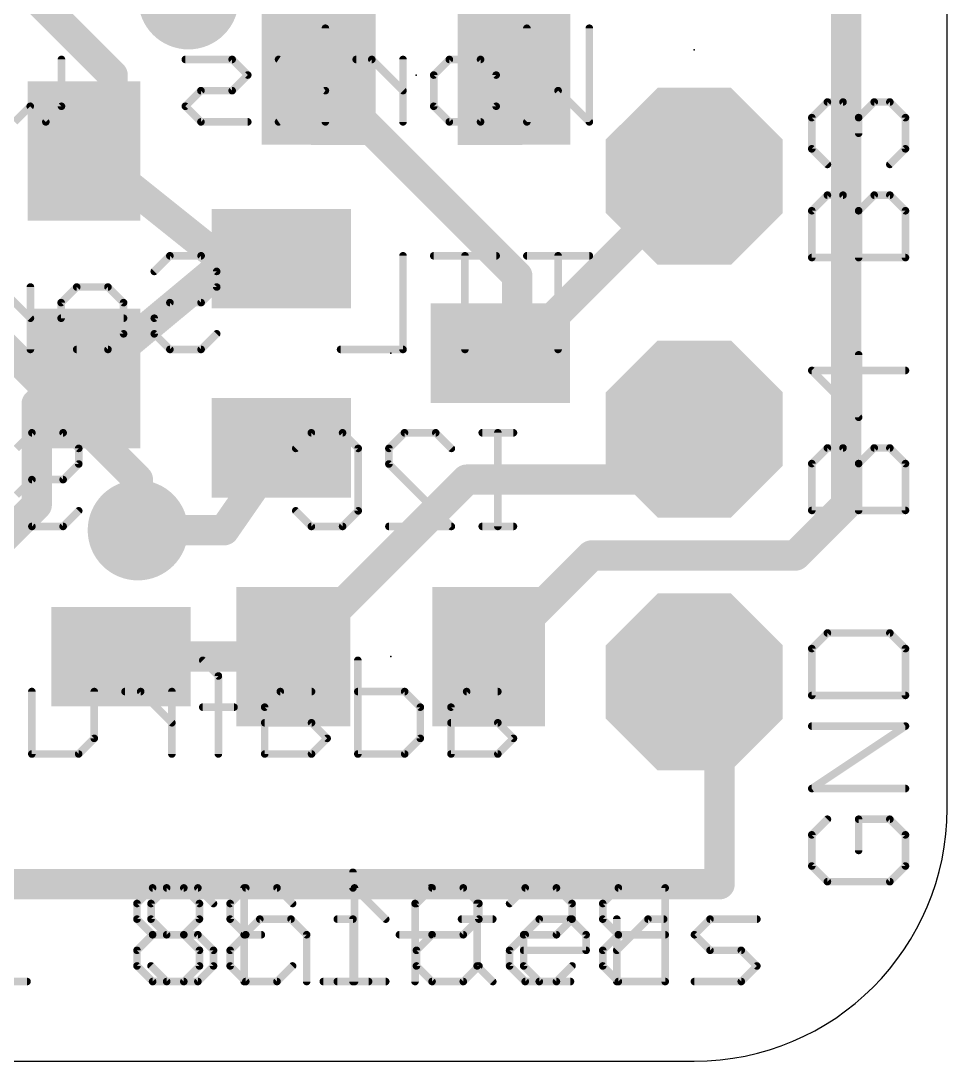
# Model space of a CAD drawing. Extents: x 0 to 15.2, y 0 to 20.4.
# Drawn here: x 5.94 to 15.24, y 0 to 10.45 of the extents above; entities that cross this region are included whole.
import ezdxf

# ---------------------------------------------------------------- set-up
doc = ezdxf.new("R2010")
doc.units = 0
for name, color, linetype in [('1', 12, 'CONTINUOUS'), ('16', 132, 'CONTINUOUS'), ('17', 110, 'CONTINUOUS'), ('18', 110, 'CONTINUOUS'), ('20', 53, 'CONTINUOUS'), ('21', 53, 'CONTINUOUS'), ('22', 253, 'CONTINUOUS'), ('23', 53, 'CONTINUOUS')]:
    doc.layers.add(name, color=color, linetype=linetype)

# ---------------------------------------------------------------- blocks, each defined once
blk = doc.blocks.new('OCTAGONP')
at = {"const_width": 0.5}
blk.add_lwpolyline([(-0.25, -0.1036), (-0.25, 0.1036), (-0.1036, 0.25), (0.1036, 0.25), (0.25, 0.1036), (0.25, -0.1036), (0.1036, -0.25), (-0.1036, -0.25), (-0.25, -0.1036), (-0.25, 0.1036)], dxfattribs=at)
blk = doc.blocks.new('RECT')
blk.add_solid([(-0.5, -0.5), (0.5, -0.5), (-0.5, 0.5), (0.5, 0.5)])
blk = doc.blocks.new('ROUNDV')
at = {"const_width": 0.5}
blk.add_lwpolyline([(0, -0.25, 1), (0, 0.25, 1), (0, -0.25)], format="xyb", dxfattribs=at)

msp = doc.modelspace()

# ---------------------------------------------------------------- linework, layer by layer
at = {"layer": '1', "const_width": 0.3048}
for points in [[(14.224, 5.588), (14.224, 13.462)], [(10.922, 11.938), (10.922, 9.922)], [(6.858, 9.906), (6.096, 10.668)], [(6.858, 9.16), (6.858, 9.906)], [(8.906, 9.906), (10.922, 7.89)], [(10.922, 9.922), (10.906, 9.906)], [(6.588, 9.144), (6.858, 9.16)], [(6.588, 9.144), (7.858, 8.128)], [(10.922, 7.112), (12.7, 8.89)], [(8.112, 8.128), (6.588, 6.858)], [(7.858, 8.128), (8.112, 8.128)], [(8.382, 8.128), (8.112, 8.128)], [(8.382, 8.128), (8.74, 8.128)], [(8.872, 8.128), (8.552, 8.062)], [(8.74, 8.128), (8.552, 8.062)], [(8.74, 8.128), (8.872, 8.128)], [(8.872, 8.128), (8.89, 8.128)], [(10.922, 7.89), (10.922, 7.112)], [(10.922, 7.112), (10.752, 7.112)], [(6.35, 6.858), (6.096, 6.604)], [(6.858, 6.35), (6.35, 6.858)], [(6.588, 6.858), (6.858, 6.858)], [(6.858, 6.858), (6.858, 6.35)], [(6.096, 6.604), (6.096, 5.588)], [(12.192, 5.842), (12.7, 6.35)], [(7.978, 5.334), (8.552, 6.162)], [(10.414, 5.842), (8.636, 4.064)], [(10.414, 5.842), (12.192, 5.842)], [(6.096, 5.588), (5.588, 5.08)], [(13.716, 5.08), (14.224, 5.588)], [(7.112, 5.334), (7.978, 5.334)], [(11.668, 5.08), (10.652, 4.064)], [(13.716, 5.08), (11.668, 5.08)], [(6.942, 4.064), (6.858, 4.064)], [(8.652, 4.064), (6.942, 4.064)], [(8.636, 4.064), (8.652, 4.064)]]:
    msp.add_lwpolyline(points, dxfattribs=at)
at = {"layer": '1', "const_width": 0.1524}
for points in [[(6.9342, 9.906, 1), (6.7818, 9.906)], [(6.8041, 9.8521, 1), (6.9119, 9.9599)], [(8.9599, 9.9599, 1), (8.8521, 9.8521)], [(10.8521, 9.9599, 1), (10.9599, 9.8521)], [(10.9759, 9.8681, 1), (10.8681, 9.9759)], [(10.8458, 9.922, 1), (10.9982, 9.922)], [(6.8625, 9.0839, 1), (6.8535, 9.2361)], [(6.6356, 9.2035, 1), (6.5404, 9.0845)], [(6.5835, 9.2201, 1), (6.5925, 9.0679)], [(6.7818, 9.16, 1), (6.9342, 9.16)], [(12.7539, 8.8361, 1), (12.6461, 8.9439)], [(7.858, 8.2042, 1), (7.858, 8.0518)], [(7.8104, 8.0685, 1), (7.9056, 8.1875)], [(8.112, 8.2042, 1), (8.112, 8.0518)], [(8.1608, 8.0695, 1), (8.0632, 8.1865)], [(8.112, 8.0518, 1), (8.112, 8.2042)], [(8.382, 8.2042, 1), (8.382, 8.0518)], [(8.382, 8.0518, 1), (8.382, 8.2042)], [(8.74, 8.2042, 1), (8.74, 8.0518)], [(8.7652, 8.0561, 1), (8.7148, 8.1999)], [(8.74, 8.0518, 1), (8.74, 8.2042)], [(8.872, 8.2042, 1), (8.872, 8.0518)], [(8.8874, 8.0534, 1), (8.8566, 8.2026)], [(8.872, 8.0518, 1), (8.872, 8.2042)], [(8.89, 8.0518, 1), (8.89, 8.2042)], [(8.5366, 8.1366, 1), (8.5674, 7.9874)], [(8.5268, 8.1339, 1), (8.5772, 7.9901)], [(10.9982, 7.89, 1), (10.8458, 7.89)], [(10.8681, 7.8361, 1), (10.9759, 7.9439)], [(10.752, 7.1882, 1), (10.752, 7.0358)], [(10.8681, 7.1659, 1), (10.9759, 7.0581)], [(10.922, 7.0358, 1), (10.922, 7.1882)], [(10.8458, 7.112, 1), (10.9982, 7.112)], [(6.4039, 6.9119, 1), (6.2961, 6.8041)], [(6.4039, 6.8041, 1), (6.2961, 6.9119)], [(6.588, 6.9342, 1), (6.588, 6.7818)], [(6.9342, 6.858, 1), (6.7818, 6.858)], [(6.858, 6.7818, 1), (6.858, 6.9342)], [(6.5392, 6.9165, 1), (6.6368, 6.7995)], [(6.1722, 6.604, 1), (6.0198, 6.604)], [(6.0421, 6.6579, 1), (6.1499, 6.5501)], [(6.8041, 6.2961, 1), (6.9119, 6.4039)], [(12.7539, 6.2961, 1), (12.6461, 6.4039)], [(6.7818, 6.35, 1), (6.9342, 6.35)], [(8.6146, 6.1186, 1), (8.4894, 6.2054)], [(10.414, 5.9182, 1), (10.414, 5.7658)], [(10.4679, 5.7881, 1), (10.3601, 5.8959)], [(12.1381, 5.8959, 1), (12.2459, 5.7881)], [(12.192, 5.7658, 1), (12.192, 5.9182)], [(6.0198, 5.588, 1), (6.1722, 5.588)], [(6.1499, 5.5341, 1), (6.0421, 5.6419)], [(14.1478, 5.588, 1), (14.3002, 5.588)], [(14.2779, 5.5341, 1), (14.1701, 5.6419)], [(7.112, 5.4102, 1), (7.112, 5.2578)], [(7.9154, 5.3774, 1), (8.0406, 5.2906)], [(7.978, 5.2578, 1), (7.978, 5.4102)], [(11.668, 5.1562, 1), (11.668, 5.0038)], [(11.7219, 5.0261, 1), (11.6141, 5.1339)], [(13.716, 5.0038, 1), (13.716, 5.1562)], [(13.6621, 5.1339, 1), (13.7699, 5.0261)], [(6.858, 4.1402, 1), (6.858, 3.9878)], [(6.942, 4.1402, 1), (6.942, 3.9878)], [(6.942, 3.9878, 1), (6.942, 4.1402)], [(8.636, 4.1402, 1), (8.636, 3.9878)], [(8.5821, 4.1179, 1), (8.6899, 4.0101)], [(8.652, 3.9878, 1), (8.652, 4.1402)], [(8.652, 3.9878, 1), (8.652, 4.1402)], [(10.5981, 4.1179, 1), (10.7059, 4.0101)]]:
    msp.add_lwpolyline(points, format="xyb", dxfattribs=at)
at = {"layer": '16', "const_width": 0.3048}
for points in [[(4.064, 8.89), (7.112, 5.842)], [(7.112, 5.842), (7.112, 5.334)], [(12.7, 3.81), (12.954, 3.81)], [(12.954, 3.81), (12.954, 1.778)], [(12.954, 1.778), (2.54, 1.778)]]:
    msp.add_lwpolyline(points, dxfattribs=at)
at = {"layer": '16', "const_width": 0.1524}
for points in [[(7.1882, 5.842, 1), (7.0358, 5.842)], [(7.0581, 5.7881, 1), (7.1659, 5.8959)], [(7.0358, 5.334, 1), (7.1882, 5.334)], [(12.7, 3.8862, 1), (12.7, 3.7338)], [(13.0302, 3.81, 1), (12.8778, 3.81)], [(12.954, 3.7338, 1), (12.954, 3.8862)], [(12.954, 1.7018, 1), (12.954, 1.8542)], [(12.8778, 1.778, 1), (13.0302, 1.778)]]:
    msp.add_lwpolyline(points, format="xyb", dxfattribs=at)
at = {"layer": '20'}
for p, q in [((15.24, 2.54), (15.24, 17.907)), ((2.54, 0), (12.7, 0))]:
    msp.add_line(p, q, dxfattribs=at)
msp.add_arc((12.7, 2.54), 2.54, 270, 0, dxfattribs=at)
at = {"layer": '21', "const_width": 0.0762}
for points in [[(13.8803, 9.4789), (14.0371, 9.6357)], [(14.0371, 9.6357), (14.1938, 9.6357)], [(14.1938, 9.6357), (14.3506, 9.4789)], [(14.3506, 9.4789), (14.5074, 9.6357)], [(14.5074, 9.6357), (14.6641, 9.6357)], [(14.6641, 9.6357), (14.8209, 9.4789)], [(13.8803, 9.1653), (13.8803, 9.4789)], [(14.3506, 9.4789), (14.3506, 9.3221)], [(14.8209, 9.4789), (14.8209, 9.1653)], [(14.0371, 9.0086), (13.8803, 9.1653)], [(14.8209, 9.1653), (14.6641, 9.0086)], [(13.8803, 8.5434), (14.0371, 8.7001)], [(14.0371, 8.7001), (14.1938, 8.7001)], [(14.1938, 8.7001), (14.3506, 8.5434)], [(14.3506, 8.5434), (14.5074, 8.7001)], [(14.5074, 8.7001), (14.6641, 8.7001)], [(14.6641, 8.7001), (14.8209, 8.5434)], [(13.8803, 8.0731), (13.8803, 8.5434)], [(14.3506, 8.0731), (14.3506, 8.5434)], [(14.8209, 8.5434), (14.8209, 8.0731)], [(14.8209, 8.0731), (13.8803, 8.0731)], [(14.3506, 6.4686), (14.3506, 7.0957)], [(14.8209, 6.9389), (13.8803, 6.9389)], [(13.8803, 6.9389), (14.3506, 6.4686)], [(13.8803, 6.0034), (14.0371, 6.1601)], [(14.0371, 6.1601), (14.1938, 6.1601)], [(14.1938, 6.1601), (14.3506, 6.0034)], [(14.3506, 6.0034), (14.5074, 6.1601)], [(14.5074, 6.1601), (14.6641, 6.1601)], [(14.6641, 6.1601), (14.8209, 6.0034)], [(13.8803, 5.5331), (13.8803, 6.0034)], [(14.3506, 5.5331), (14.3506, 6.0034)], [(14.8209, 6.0034), (14.8209, 5.5331)], [(14.8209, 5.5331), (13.8803, 5.5331)], [(14.0371, 4.3017), (13.8803, 4.1449)], [(14.6641, 4.3017), (14.0371, 4.3017)], [(14.8209, 4.1449), (14.6641, 4.3017)], [(13.8803, 4.1449), (13.8803, 3.6746)], [(14.8209, 3.6746), (14.8209, 4.1449)], [(13.8803, 3.6746), (14.8209, 3.6746)], [(13.8803, 2.7391), (14.8209, 3.3661)], [(14.8209, 3.3661), (13.8803, 3.3661)], [(14.8209, 2.7391), (13.8803, 2.7391)], [(14.0371, 2.4306), (13.8803, 2.2738)], [(14.6641, 2.4306), (14.3506, 2.4306)], [(14.3506, 2.4306), (14.3506, 2.1171)], [(14.8209, 2.2738), (14.6641, 2.4306)], [(13.8803, 2.2738), (13.8803, 1.9603)], [(14.8209, 1.9603), (14.8209, 2.2738)], [(13.8803, 1.9603), (14.0371, 1.8035)], [(14.6641, 1.8035), (14.8209, 1.9603)], [(9.2722, 1.8975), (9.2722, 1.7407)], [(7.4011, 1.7407), (7.2444, 1.5839)], [(7.7147, 1.7407), (7.4011, 1.7407)], [(7.8714, 1.5839), (7.7147, 1.7407)], [(8.1799, 1.7407), (8.1799, 0.8001)], [(9.8959, 1.5839), (10.0526, 1.7407)], [(14.0371, 1.8035), (14.6641, 1.8035)], [(7.2444, 1.5839), (7.2444, 1.4272)], [(9.8959, 0.8001), (9.8959, 1.5839)], [(10.5195, 1.5839), (10.5195, 0.9569)], [(7.2444, 1.4272), (7.4011, 1.2704)], [(8.1799, 1.2704), (8.3367, 1.4272)], [(8.3367, 1.4272), (8.6502, 1.4272)], [(8.6502, 1.4272), (8.807, 1.2704)], [(9.1154, 1.4272), (9.2722, 1.4272)], [(9.2722, 1.4272), (9.2722, 0.8001)], [(10.3628, 1.4272), (10.6763, 1.4272)], [(10.9864, 1.2704), (11.1432, 1.4272)], [(11.1432, 1.4272), (11.4567, 1.4272)], [(11.4567, 1.4272), (11.6135, 1.2704)], [(11.922, 0.8001), (11.922, 1.4272)], [(11.922, 1.1136), (12.2355, 1.4272)], [(12.2355, 1.4272), (12.3923, 1.4272)], [(12.7016, 1.2704), (12.8583, 1.4272)], [(12.8583, 1.4272), (13.3286, 1.4272)], [(7.4011, 1.2704), (7.7147, 1.2704)], [(7.7147, 1.2704), (7.8714, 1.1136)], [(8.807, 1.2704), (8.807, 0.8001)], [(9.7391, 1.2704), (10.0526, 1.2704)], [(10.9864, 0.9569), (10.9864, 1.2704)], [(11.6135, 1.2704), (11.6135, 1.1136)], [(12.8583, 1.1136), (12.7016, 1.2704)], [(7.8714, 1.1136), (7.8714, 0.9569)], [(11.6135, 1.1136), (10.9864, 1.1136)], [(13.1719, 1.1136), (12.8583, 1.1136)], [(13.3286, 0.9569), (13.1719, 1.1136)], [(7.4011, 0.8001), (7.2444, 0.9569)], [(7.8714, 0.9569), (7.7147, 0.8001)], [(10.5195, 0.9569), (10.6763, 0.8001)], [(11.1432, 0.8001), (10.9864, 0.9569)], [(13.1719, 0.8001), (13.3286, 0.9569)], [(5.6852, 0.8001), (5.9987, 0.8001)], [(7.7147, 0.8001), (7.4011, 0.8001)], [(9.1154, 0.8001), (9.4289, 0.8001)], [(11.4567, 0.8001), (11.1432, 0.8001)], [(12.7016, 0.8001), (13.1719, 0.8001)]]:
    msp.add_lwpolyline(points, dxfattribs=at)
at = {"layer": '21', "const_width": 0.0381}
for points in [[(14.0371, 9.6547, 1), (14.0371, 9.6166)], [(14.0505, 9.6222, 1), (14.0236, 9.6491)], [(14.2073, 9.6491, 1), (14.1804, 9.6222)], [(14.1938, 9.6166, 1), (14.1938, 9.6547)], [(14.5074, 9.6547, 1), (14.5074, 9.6166)], [(14.5208, 9.6222, 1), (14.4939, 9.6491)], [(14.6776, 9.6491, 1), (14.6507, 9.6222)], [(14.6641, 9.6166, 1), (14.6641, 9.6547)], [(13.8993, 9.4789, 1), (13.8612, 9.4789)], [(13.8668, 9.4924, 1), (13.8938, 9.4654)], [(14.3697, 9.4789, 1), (14.3316, 9.4789)], [(14.3371, 9.4924, 1), (14.3641, 9.4654)], [(14.3371, 9.4654, 1), (14.3641, 9.4924)], [(14.8399, 9.4789, 1), (14.8018, 9.4789)], [(14.8074, 9.4654, 1), (14.8344, 9.4924)], [(14.3316, 9.3221, 1), (14.3697, 9.3221)], [(13.8938, 9.1788, 1), (13.8668, 9.1519)], [(14.8344, 9.1519, 1), (14.8074, 9.1788)], [(13.8612, 9.1653, 1), (13.8993, 9.1653)], [(14.8018, 9.1653, 1), (14.8399, 9.1653)], [(14.0236, 8.9951, 1), (14.0505, 9.0221)], [(14.6507, 9.0221, 1), (14.6776, 8.9951)], [(14.0371, 8.7192, 1), (14.0371, 8.6811)], [(14.0505, 8.6867, 1), (14.0236, 8.7136)], [(14.2073, 8.7136, 1), (14.1804, 8.6867)], [(14.1938, 8.6811, 1), (14.1938, 8.7192)], [(14.5074, 8.7192, 1), (14.5074, 8.6811)], [(14.5208, 8.6867, 1), (14.4939, 8.7136)], [(14.6776, 8.7136, 1), (14.6507, 8.6867)], [(14.6641, 8.6811, 1), (14.6641, 8.7192)], [(13.8993, 8.5434, 1), (13.8612, 8.5434)], [(13.8668, 8.5568, 1), (13.8938, 8.5299)], [(14.3697, 8.5434, 1), (14.3316, 8.5434)], [(14.3371, 8.5568, 1), (14.3641, 8.5299)], [(14.3371, 8.5299, 1), (14.3641, 8.5568)], [(14.8399, 8.5434, 1), (14.8018, 8.5434)], [(14.8074, 8.5299, 1), (14.8344, 8.5568)], [(13.8803, 8.0921, 1), (13.8803, 8.054)], [(13.8612, 8.0731, 1), (13.8993, 8.0731)], [(14.3316, 8.0731, 1), (14.3697, 8.0731)], [(14.8018, 8.0731, 1), (14.8399, 8.0731)], [(14.8209, 8.054, 1), (14.8209, 8.0921)], [(14.3697, 7.0957, 1), (14.3316, 7.0957)], [(13.8803, 6.9579, 1), (13.8803, 6.9198)], [(13.8938, 6.9524, 1), (13.8668, 6.9254)], [(14.8209, 6.9198, 1), (14.8209, 6.9579)], [(14.3316, 6.4686, 1), (14.3697, 6.4686)], [(14.3371, 6.4551, 1), (14.3641, 6.4821)], [(14.0371, 6.1792, 1), (14.0371, 6.1411)], [(14.0505, 6.1467, 1), (14.0236, 6.1736)], [(14.2073, 6.1736, 1), (14.1804, 6.1467)], [(14.1938, 6.1411, 1), (14.1938, 6.1792)], [(14.5074, 6.1792, 1), (14.5074, 6.1411)], [(14.5208, 6.1467, 1), (14.4939, 6.1736)], [(14.6776, 6.1736, 1), (14.6507, 6.1467)], [(14.6641, 6.1411, 1), (14.6641, 6.1792)], [(13.8993, 6.0034, 1), (13.8612, 6.0034)], [(13.8668, 6.0168, 1), (13.8938, 5.9899)], [(14.3697, 6.0034, 1), (14.3316, 6.0034)], [(14.3371, 6.0168, 1), (14.3641, 5.9899)], [(14.3371, 5.9899, 1), (14.3641, 6.0168)], [(14.8399, 6.0034, 1), (14.8018, 6.0034)], [(14.8074, 5.9899, 1), (14.8344, 6.0168)], [(13.8803, 5.5521, 1), (13.8803, 5.514)], [(13.8612, 5.5331, 1), (13.8993, 5.5331)], [(14.3316, 5.5331, 1), (14.3697, 5.5331)], [(14.8018, 5.5331, 1), (14.8399, 5.5331)], [(14.8209, 5.514, 1), (14.8209, 5.5521)], [(14.0371, 4.3207, 1), (14.0371, 4.2826)], [(14.0505, 4.2882, 1), (14.0236, 4.3151)], [(14.6776, 4.3151, 1), (14.6507, 4.2882)], [(14.6641, 4.2826, 1), (14.6641, 4.3207)], [(13.8993, 4.1449, 1), (13.8612, 4.1449)], [(14.8399, 4.1449, 1), (14.8018, 4.1449)], [(13.8668, 4.1584, 1), (13.8938, 4.1314)], [(14.8074, 4.1314, 1), (14.8344, 4.1584)], [(13.8803, 3.6936, 1), (13.8803, 3.6555)], [(13.8612, 3.6746, 1), (13.8993, 3.6746)], [(14.8018, 3.6746, 1), (14.8399, 3.6746)], [(14.8209, 3.6555, 1), (14.8209, 3.6936)], [(13.8803, 3.3852, 1), (13.8803, 3.3471)], [(14.8315, 3.3503, 1), (14.8103, 3.382)], [(14.8209, 3.3471, 1), (14.8209, 3.3852)], [(13.8803, 2.7581, 1), (13.8803, 2.72)], [(13.8697, 2.7549, 1), (13.8909, 2.7232)], [(14.8209, 2.72, 1), (14.8209, 2.7581)], [(14.0505, 2.4171, 1), (14.0236, 2.4441)], [(14.3506, 2.4497, 1), (14.3506, 2.4116)], [(14.3697, 2.4306, 1), (14.3316, 2.4306)], [(14.6776, 2.4441, 1), (14.6507, 2.4171)], [(14.6641, 2.4116, 1), (14.6641, 2.4497)], [(13.8993, 2.2738, 1), (13.8612, 2.2738)], [(13.8668, 2.2873, 1), (13.8938, 2.2604)], [(14.8399, 2.2738, 1), (14.8018, 2.2738)], [(14.8074, 2.2604, 1), (14.8344, 2.2873)], [(14.3316, 2.1171, 1), (14.3697, 2.1171)], [(13.8938, 1.9738, 1), (13.8668, 1.9468)], [(14.8344, 1.9468, 1), (14.8074, 1.9738)], [(9.2912, 1.8975, 1), (9.2531, 1.8975)], [(13.8612, 1.9603, 1), (13.8993, 1.9603)], [(14.8018, 1.9603, 1), (14.8399, 1.9603)], [(7.4011, 1.7598, 1), (7.4011, 1.7217)], [(7.4146, 1.7272, 1), (7.3877, 1.7542)], [(7.7281, 1.7542, 1), (7.7012, 1.7272)], [(7.7147, 1.7217, 1), (7.7147, 1.7598)], [(8.1989, 1.7407, 1), (8.1608, 1.7407)], [(10.0661, 1.7272, 1), (10.0392, 1.7542)], [(14.0371, 1.8226, 1), (14.0371, 1.7845)], [(14.0236, 1.7901, 1), (14.0505, 1.817)], [(14.6507, 1.817, 1), (14.6776, 1.7901)], [(14.6641, 1.7845, 1), (14.6641, 1.8226)], [(9.2531, 1.7407, 1), (9.2912, 1.7407)], [(7.2634, 1.5839, 1), (7.2253, 1.5839)], [(7.2309, 1.5974, 1), (7.2578, 1.5705)], [(7.858, 1.5705, 1), (7.8849, 1.5974)], [(9.9149, 1.5839, 1), (9.8768, 1.5839)], [(9.8824, 1.5974, 1), (9.9093, 1.5705)], [(10.5386, 1.5839, 1), (10.5005, 1.5839)], [(7.2578, 1.4406, 1), (7.2309, 1.4137)], [(8.3367, 1.4462, 1), (8.3367, 1.4081)], [(8.3501, 1.4137, 1), (8.3232, 1.4406)], [(8.6637, 1.4406, 1), (8.6367, 1.4137)], [(8.6502, 1.4081, 1), (8.6502, 1.4462)], [(9.1154, 1.4462, 1), (9.1154, 1.4081)], [(9.2912, 1.4272, 1), (9.2531, 1.4272)], [(9.2722, 1.4081, 1), (9.2722, 1.4462)], [(10.3628, 1.4462, 1), (10.3628, 1.4081)], [(10.6763, 1.4081, 1), (10.6763, 1.4462)], [(11.1432, 1.4462, 1), (11.1432, 1.4081)], [(11.1567, 1.4137, 1), (11.1297, 1.4406)], [(11.4702, 1.4406, 1), (11.4433, 1.4137)], [(11.4567, 1.4081, 1), (11.4567, 1.4462)], [(11.941, 1.4272, 1), (11.9029, 1.4272)], [(12.2355, 1.4462, 1), (12.2355, 1.4081)], [(12.249, 1.4137, 1), (12.222, 1.4406)], [(12.3923, 1.4081, 1), (12.3923, 1.4462)], [(12.8583, 1.4462, 1), (12.8583, 1.4081)], [(12.8718, 1.4137, 1), (12.8449, 1.4406)], [(13.3286, 1.4081, 1), (13.3286, 1.4462)], [(7.2253, 1.4272, 1), (7.2634, 1.4272)], [(7.4011, 1.2894, 1), (7.4011, 1.2513)], [(7.3877, 1.2569, 1), (7.4146, 1.2839)], [(7.7281, 1.2839, 1), (7.7012, 1.2569)], [(7.7147, 1.2513, 1), (7.7147, 1.2894)], [(8.1664, 1.2839, 1), (8.1934, 1.2569)], [(8.826, 1.2704, 1), (8.7879, 1.2704)], [(8.7935, 1.2569, 1), (8.8204, 1.2839)], [(9.7391, 1.2894, 1), (9.7391, 1.2513)], [(10.0526, 1.2513, 1), (10.0526, 1.2894)], [(11.0055, 1.2704, 1), (10.9674, 1.2704)], [(10.973, 1.2839, 1), (10.9999, 1.2569)], [(11.6326, 1.2704, 1), (11.5945, 1.2704)], [(11.6, 1.2569, 1), (11.627, 1.2839)], [(12.715, 1.2839, 1), (12.6881, 1.2569)], [(12.6881, 1.2839, 1), (12.715, 1.2569)], [(7.8905, 1.1136, 1), (7.8524, 1.1136)], [(10.9864, 1.1327, 1), (10.9864, 1.0946)], [(11.6135, 1.0946, 1), (11.6135, 1.1327)], [(12.8583, 1.1327, 1), (12.8583, 1.0946)], [(13.1853, 1.1271, 1), (13.1584, 1.1002)], [(13.1719, 1.0946, 1), (13.1719, 1.1327)], [(7.858, 1.1002, 1), (7.8849, 1.1271)], [(11.5945, 1.1136, 1), (11.6326, 1.1136)], [(11.9085, 1.1271, 1), (11.9354, 1.1002)], [(12.8449, 1.1002, 1), (12.8718, 1.1271)], [(7.2578, 0.9703, 1), (7.2309, 0.9434)], [(7.8524, 0.9569, 1), (7.8905, 0.9569)], [(7.8849, 0.9434, 1), (7.858, 0.9703)], [(10.533, 0.9703, 1), (10.5061, 0.9434)], [(10.5005, 0.9569, 1), (10.5386, 0.9569)], [(10.9674, 0.9569, 1), (11.0055, 0.9569)], [(10.9999, 0.9703, 1), (10.973, 0.9434)], [(13.3421, 0.9434, 1), (13.3152, 0.9703)], [(13.3152, 0.9434, 1), (13.3421, 0.9703)], [(5.9987, 0.7811, 1), (5.9987, 0.8192)], [(7.4011, 0.8192, 1), (7.4011, 0.7811)], [(7.7147, 0.7811, 1), (7.7147, 0.8192)], [(9.1154, 0.8192, 1), (9.1154, 0.7811)], [(9.4289, 0.7811, 1), (9.4289, 0.8192)], [(11.1432, 0.8192, 1), (11.1432, 0.7811)], [(11.4567, 0.7811, 1), (11.4567, 0.8192)], [(12.7016, 0.8192, 1), (12.7016, 0.7811)], [(13.1719, 0.7811, 1), (13.1719, 0.8192)], [(7.3877, 0.7866, 1), (7.4146, 0.8136)], [(7.7012, 0.8136, 1), (7.7281, 0.7866)], [(8.1608, 0.8001, 1), (8.1989, 0.8001)], [(8.7879, 0.8001, 1), (8.826, 0.8001)], [(9.2531, 0.8001, 1), (9.2912, 0.8001)], [(9.8768, 0.8001, 1), (9.9149, 0.8001)], [(10.6628, 0.7866, 1), (10.6898, 0.8136)], [(11.1297, 0.7866, 1), (11.1567, 0.8136)], [(11.9029, 0.8001, 1), (11.941, 0.8001)], [(13.1584, 0.8136, 1), (13.1853, 0.7866)]]:
    msp.add_lwpolyline(points, format="xyb", dxfattribs=at)
at = {"layer": '22', "const_width": 0.0762}
for points in [[(8.9953, 9.4361), (8.9953, 10.3767)], [(11.0188, 9.4361), (11.0188, 10.3767)], [(11.6459, 10.3767), (11.6459, 9.4361)], [(6.3446, 10.0632), (6.3446, 9.5929)], [(8.0589, 10.0632), (7.5886, 10.0632)], [(8.2157, 9.9064), (8.0589, 10.0632)], [(8.9953, 9.7496), (8.525, 10.0632)], [(9.4613, 10.0632), (9.3046, 10.0632)], [(9.7749, 9.7496), (9.4613, 10.0632)], [(9.7749, 9.4361), (9.7749, 10.0632)], [(10.0833, 9.9064), (10.2401, 10.0632)], [(10.2401, 10.0632), (10.5536, 10.0632)], [(10.5536, 10.0632), (10.7104, 9.9064)], [(8.0589, 9.7496), (8.2157, 9.9064)], [(10.0833, 9.5929), (10.0833, 9.9064)], [(10.7104, 9.9064), (10.7104, 9.5929)], [(7.5886, 9.5929), (7.7454, 9.7496)], [(7.7454, 9.7496), (8.0589, 9.7496)], [(8.525, 9.4361), (8.9953, 9.7496)], [(11.3324, 9.7496), (11.0188, 9.4361)], [(11.6459, 9.4361), (11.3324, 9.7496)], [(6.0311, 9.5929), (5.8743, 9.4361)], [(6.1879, 9.4361), (6.0311, 9.5929)], [(6.3446, 9.5929), (6.1879, 9.4361)], [(7.7454, 9.4361), (7.5886, 9.5929)], [(10.2401, 9.4361), (10.0833, 9.5929)], [(10.7104, 9.5929), (10.5536, 9.4361)], [(8.2157, 9.4361), (7.7454, 9.4361)], [(10.5536, 9.4361), (10.2401, 9.4361)], [(7.2768, 7.9339), (7.4335, 8.0907)], [(7.4335, 8.0907), (7.7471, 8.0907)], [(7.7471, 8.0907), (7.9038, 7.9339)], [(9.7749, 8.0907), (9.7749, 7.1501)], [(10.7104, 8.0907), (10.0833, 8.0907)], [(10.3968, 7.1501), (10.3968, 8.0907)], [(11.6459, 8.0907), (11.0188, 8.0907)], [(11.3324, 7.1501), (11.3324, 8.0907)], [(7.9038, 7.9339), (7.9038, 7.7772)], [(6.0328, 7.4636), (5.7193, 7.7772)], [(6.0328, 7.1501), (6.0328, 7.7772)], [(6.498, 7.7772), (6.3412, 7.6204)], [(6.8115, 7.7772), (6.498, 7.7772)], [(6.9683, 7.6204), (6.8115, 7.7772)], [(7.9038, 7.7772), (7.7471, 7.6204)], [(6.3412, 7.6204), (6.3412, 7.4636)], [(6.9683, 7.3069), (6.9683, 7.6204)], [(7.4335, 7.6204), (7.2768, 7.4636)], [(7.7471, 7.6204), (7.4335, 7.6204)], [(6.3412, 7.4636), (6.9683, 7.4636)], [(7.2768, 7.4636), (7.2768, 7.3069)], [(6.8115, 7.1501), (6.9683, 7.3069)], [(7.2768, 7.3069), (7.4335, 7.1501)], [(7.7471, 7.1501), (7.9038, 7.3069)], [(6.498, 7.1501), (6.8115, 7.1501)], [(7.4335, 7.1501), (7.7471, 7.1501)], [(9.7749, 7.1501), (9.1478, 7.1501)], [(5.8911, 6.1559), (6.0478, 6.3127)], [(6.0478, 6.3127), (6.3614, 6.3127)], [(6.3614, 6.3127), (6.5181, 6.1559)], [(8.6976, 6.1559), (8.8544, 6.3127)], [(8.8544, 6.3127), (9.1679, 6.3127)], [(9.1679, 6.3127), (9.3247, 6.1559)], [(9.6332, 6.1559), (9.7899, 6.3127)], [(9.7899, 6.3127), (10.1035, 6.3127)], [(10.1035, 6.3127), (10.2602, 6.1559)], [(10.8839, 6.3127), (10.5704, 6.3127)], [(10.7271, 5.3721), (10.7271, 6.3127)], [(6.5181, 6.1559), (6.5181, 5.9992)], [(9.3247, 6.1559), (9.3247, 5.5289)], [(9.6332, 5.9992), (9.6332, 6.1559)], [(6.5181, 5.9992), (6.3614, 5.8424)], [(10.2602, 5.3721), (9.6332, 5.9992)], [(6.0478, 5.8424), (5.8911, 5.6856)], [(6.3614, 5.8424), (6.0478, 5.8424)], [(5.8911, 5.5289), (6.0478, 5.3721)], [(6.3614, 5.3721), (6.5181, 5.5289)], [(8.8544, 5.3721), (8.6976, 5.5289)], [(9.3247, 5.5289), (9.1679, 5.3721)], [(6.0478, 5.3721), (6.3614, 5.3721)], [(9.1679, 5.3721), (8.8544, 5.3721)], [(9.6332, 5.3721), (10.2602, 5.3721)], [(10.8839, 5.3721), (10.5704, 5.3721)], [(7.9206, 3.8699), (7.7638, 4.0267)], [(9.3213, 4.0267), (9.3213, 3.0861)], [(7.9206, 3.0861), (7.9206, 3.8699)], [(6.047, 3.0861), (6.047, 3.7132)], [(6.6741, 3.7132), (6.6741, 3.2429)], [(7.1401, 3.7132), (6.9834, 3.7132)], [(7.4537, 3.3996), (7.1401, 3.7132)], [(7.4537, 3.0861), (7.4537, 3.7132)], [(8.5426, 3.7132), (8.3858, 3.5564)], [(8.8561, 3.7132), (8.5426, 3.7132)], [(9.7916, 3.7132), (9.3213, 3.7132)], [(9.9484, 3.5564), (9.7916, 3.7132)], [(10.4136, 3.7132), (10.2568, 3.5564)], [(10.7271, 3.7132), (10.4136, 3.7132)], [(8.0773, 3.5564), (7.7638, 3.5564)], [(8.3858, 3.5564), (8.3858, 3.0861)], [(9.9484, 3.2429), (9.9484, 3.5564)], [(10.2568, 3.5564), (10.2568, 3.0861)], [(8.8561, 3.3996), (8.3858, 3.3996)], [(9.0129, 3.2429), (8.8561, 3.3996)], [(10.7271, 3.3996), (10.2568, 3.3996)], [(10.8839, 3.2429), (10.7271, 3.3996)], [(6.6741, 3.2429), (6.5173, 3.0861)], [(8.8561, 3.0861), (9.0129, 3.2429)], [(9.7916, 3.0861), (9.9484, 3.2429)], [(10.7271, 3.0861), (10.8839, 3.2429)], [(6.5173, 3.0861), (6.047, 3.0861)], [(8.3858, 3.0861), (8.8561, 3.0861)], [(9.3213, 3.0861), (9.7916, 3.0861)], [(10.2568, 3.0861), (10.7271, 3.0861)], [(7.26, 1.7407), (7.1032, 1.5839)], [(7.5735, 1.7407), (7.26, 1.7407)], [(7.7303, 1.5839), (7.5735, 1.7407)], [(8.1955, 1.7407), (8.0388, 1.5839)], [(8.5091, 1.7407), (8.1955, 1.7407)], [(8.6658, 1.5839), (8.5091, 1.7407)], [(9.6013, 1.4272), (9.2878, 1.7407)], [(9.2878, 1.7407), (9.2878, 0.8001)], [(9.9098, 1.5839), (10.0666, 1.7407)], [(10.0666, 1.7407), (10.3801, 1.7407)], [(10.3801, 1.7407), (10.5369, 1.5839)], [(10.8453, 1.5839), (11.0021, 1.7407)], [(11.0021, 1.7407), (11.3156, 1.7407)], [(11.3156, 1.7407), (11.4724, 1.5839)], [(11.9376, 1.7407), (11.7808, 1.5839)], [(12.4079, 1.7407), (11.9376, 1.7407)], [(12.4079, 0.8001), (12.4079, 1.7407)], [(7.1032, 1.5839), (7.1032, 1.4272)], [(7.7303, 1.4272), (7.7303, 1.5839)], [(8.0388, 1.5839), (8.0388, 1.4272)], [(10.5369, 1.5839), (10.5369, 1.4272)], [(11.4724, 1.5839), (11.4724, 1.4272)], [(11.7808, 1.5839), (11.7808, 1.4272)], [(7.1032, 1.4272), (7.26, 1.2704)], [(7.5735, 1.2704), (7.7303, 1.4272)], [(8.0388, 1.4272), (8.1955, 1.2704)], [(10.5369, 1.4272), (10.3801, 1.2704)], [(11.4724, 1.4272), (11.3156, 1.2704)], [(11.7808, 1.4272), (11.9376, 1.2704)], [(7.26, 1.2704), (7.1032, 1.1136)], [(7.5735, 1.2704), (7.26, 1.2704)], [(7.7303, 1.1136), (7.5735, 1.2704)], [(8.1955, 1.2704), (8.0388, 1.1136)], [(8.1955, 1.2704), (8.3523, 1.2704)], [(10.0666, 1.2704), (9.9098, 1.1136)], [(10.3801, 1.2704), (10.0666, 1.2704)], [(11.0021, 1.2704), (10.8453, 1.1136)], [(11.3156, 1.2704), (11.0021, 1.2704)], [(11.9376, 1.2704), (11.7808, 1.1136)], [(12.4079, 1.2704), (11.9376, 1.2704)], [(7.1032, 1.1136), (7.1032, 0.9569)], [(7.7303, 0.9569), (7.7303, 1.1136)], [(8.0388, 1.1136), (8.0388, 0.9569)], [(9.9098, 1.1136), (9.9098, 0.9569)], [(10.8453, 1.1136), (10.8453, 0.9569)], [(11.7808, 1.1136), (11.7808, 0.9569)], [(7.1032, 0.9569), (7.26, 0.8001)], [(7.5735, 0.8001), (7.7303, 0.9569)], [(8.0388, 0.9569), (8.1955, 0.8001)], [(8.5091, 0.8001), (8.6658, 0.9569)], [(9.9098, 0.9569), (10.0666, 0.8001)], [(10.3801, 0.8001), (10.5369, 0.9569)], [(10.8453, 0.9569), (11.0021, 0.8001)], [(11.3156, 0.8001), (11.4724, 0.9569)], [(11.7808, 0.9569), (11.9376, 0.8001)], [(7.26, 0.8001), (7.5735, 0.8001)], [(8.1955, 0.8001), (8.5091, 0.8001)], [(9.6013, 0.8001), (8.9743, 0.8001)], [(10.0666, 0.8001), (10.3801, 0.8001)], [(11.0021, 0.8001), (11.3156, 0.8001)], [(11.9376, 0.8001), (12.4079, 0.8001)]]:
    msp.add_lwpolyline(points, dxfattribs=at)
at = {"layer": '22', "const_width": 0.0381}
for points in [[(9.0143, 10.3767, 1), (8.9762, 10.3767)], [(11.0379, 10.3767, 1), (10.9998, 10.3767)], [(11.665, 10.3767, 1), (11.6269, 10.3767)], [(6.3637, 10.0632, 1), (6.3256, 10.0632)], [(7.5886, 10.0822, 1), (7.5886, 10.0441)], [(8.0724, 10.0766, 1), (8.0454, 10.0497)], [(8.0589, 10.0441, 1), (8.0589, 10.0822)], [(8.5355, 10.079, 1), (8.5144, 10.0473)], [(9.3046, 10.0822, 1), (9.3046, 10.0441)], [(9.4748, 10.0766, 1), (9.4479, 10.0497)], [(9.4613, 10.0441, 1), (9.4613, 10.0822)], [(9.7939, 10.0632, 1), (9.7558, 10.0632)], [(10.2401, 10.0822, 1), (10.2401, 10.0441)], [(10.2536, 10.0497, 1), (10.2266, 10.0766)], [(10.5671, 10.0766, 1), (10.5401, 10.0497)], [(10.5536, 10.0441, 1), (10.5536, 10.0822)], [(8.2291, 9.8929, 1), (8.2022, 9.9199)], [(8.2022, 9.8929, 1), (8.2291, 9.9199)], [(10.1024, 9.9064, 1), (10.0643, 9.9064)], [(10.0698, 9.9199, 1), (10.0968, 9.8929)], [(10.7294, 9.9064, 1), (10.6913, 9.9064)], [(10.6969, 9.8929, 1), (10.7239, 9.9199)], [(7.7454, 9.7687, 1), (7.7454, 9.7306)], [(7.7588, 9.7362, 1), (7.7319, 9.7631)], [(8.0454, 9.7631, 1), (8.0724, 9.7362)], [(8.0589, 9.7306, 1), (8.0589, 9.7687)], [(9.0058, 9.7338, 1), (8.9847, 9.7655)], [(8.9847, 9.7338, 1), (9.0058, 9.7655)], [(9.7614, 9.7362, 1), (9.7883, 9.7631)], [(11.3458, 9.7631, 1), (11.3189, 9.7362)], [(11.3458, 9.7362, 1), (11.3189, 9.7631)], [(6.0446, 9.6063, 1), (6.0176, 9.5794)], [(6.0446, 9.5794, 1), (6.0176, 9.6063)], [(6.3581, 9.5794, 1), (6.3312, 9.6063)], [(7.6021, 9.6063, 1), (7.5751, 9.5794)], [(7.5751, 9.6063, 1), (7.6021, 9.5794)], [(10.0968, 9.6063, 1), (10.0698, 9.5794)], [(10.7239, 9.5794, 1), (10.6969, 9.6063)], [(6.3256, 9.5929, 1), (6.3637, 9.5929)], [(10.0643, 9.5929, 1), (10.1024, 9.5929)], [(10.6913, 9.5929, 1), (10.7294, 9.5929)], [(6.1744, 9.4496, 1), (6.2013, 9.4226)], [(6.1744, 9.4226, 1), (6.2013, 9.4496)], [(7.7454, 9.4551, 1), (7.7454, 9.417)], [(7.7319, 9.4226, 1), (7.7588, 9.4496)], [(8.2157, 9.417, 1), (8.2157, 9.4551)], [(8.5144, 9.452, 1), (8.5355, 9.4202)], [(8.9762, 9.4361, 1), (9.0143, 9.4361)], [(9.7558, 9.4361, 1), (9.7939, 9.4361)], [(10.2401, 9.4551, 1), (10.2401, 9.417)], [(10.2266, 9.4226, 1), (10.2536, 9.4496)], [(10.5401, 9.4496, 1), (10.5671, 9.4226)], [(10.5536, 9.417, 1), (10.5536, 9.4551)], [(11.0054, 9.4496, 1), (11.0323, 9.4226)], [(10.9998, 9.4361, 1), (11.0379, 9.4361)], [(11.6269, 9.4361, 1), (11.665, 9.4361)], [(11.6324, 9.4226, 1), (11.6594, 9.4496)], [(7.4335, 8.1098, 1), (7.4335, 8.0717)], [(7.447, 8.0772, 1), (7.4201, 8.1042)], [(7.7605, 8.1042, 1), (7.7336, 8.0772)], [(7.7471, 8.0717, 1), (7.7471, 8.1098)], [(9.7939, 8.0907, 1), (9.7558, 8.0907)], [(10.0833, 8.1098, 1), (10.0833, 8.0717)], [(10.4159, 8.0907, 1), (10.3778, 8.0907)], [(10.7104, 8.0717, 1), (10.7104, 8.1098)], [(11.0188, 8.1098, 1), (11.0188, 8.0717)], [(11.3514, 8.0907, 1), (11.3133, 8.0907)], [(11.6459, 8.0717, 1), (11.6459, 8.1098)], [(7.2633, 7.9474, 1), (7.2902, 7.9205)], [(7.9229, 7.9339, 1), (7.8848, 7.9339)], [(7.8904, 7.9205, 1), (7.9173, 7.9474)], [(6.0518, 7.7772, 1), (6.0137, 7.7772)], [(6.498, 7.7962, 1), (6.498, 7.7581)], [(6.5115, 7.7637, 1), (6.4845, 7.7906)], [(6.825, 7.7906, 1), (6.7981, 7.7637)], [(6.8115, 7.7581, 1), (6.8115, 7.7962)], [(7.8848, 7.7772, 1), (7.9229, 7.7772)], [(7.9173, 7.7637, 1), (7.8904, 7.7906)], [(6.3603, 7.6204, 1), (6.3222, 7.6204)], [(6.3278, 7.6339, 1), (6.3547, 7.6069)], [(6.9874, 7.6204, 1), (6.9493, 7.6204)], [(6.9548, 7.6069, 1), (6.9818, 7.6339)], [(7.4335, 7.6395, 1), (7.4335, 7.6014)], [(7.447, 7.6069, 1), (7.4201, 7.6339)], [(7.7336, 7.6339, 1), (7.7605, 7.6069)], [(7.7471, 7.6014, 1), (7.7471, 7.6395)], [(6.0193, 7.4502, 1), (6.0463, 7.4771)], [(6.3412, 7.4827, 1), (6.3412, 7.4446)], [(6.3222, 7.4636, 1), (6.3603, 7.4636)], [(6.9683, 7.4446, 1), (6.9683, 7.4827)], [(7.2958, 7.4636, 1), (7.2577, 7.4636)], [(7.2633, 7.4771, 1), (7.2902, 7.4502)], [(6.9493, 7.3069, 1), (6.9874, 7.3069)], [(6.9818, 7.2934, 1), (6.9548, 7.3203)], [(7.2577, 7.3069, 1), (7.2958, 7.3069)], [(7.2902, 7.3203, 1), (7.2633, 7.2934)], [(7.9173, 7.2934, 1), (7.8904, 7.3203)], [(6.0137, 7.1501, 1), (6.0518, 7.1501)], [(6.498, 7.1692, 1), (6.498, 7.1311)], [(6.7981, 7.1636, 1), (6.825, 7.1366)], [(6.8115, 7.1311, 1), (6.8115, 7.1692)], [(7.4335, 7.1692, 1), (7.4335, 7.1311)], [(7.4201, 7.1366, 1), (7.447, 7.1636)], [(7.7336, 7.1636, 1), (7.7605, 7.1366)], [(7.7471, 7.1311, 1), (7.7471, 7.1692)], [(9.1478, 7.1692, 1), (9.1478, 7.1311)], [(9.7558, 7.1501, 1), (9.7939, 7.1501)], [(9.7749, 7.1311, 1), (9.7749, 7.1692)], [(10.3778, 7.1501, 1), (10.4159, 7.1501)], [(11.3133, 7.1501, 1), (11.3514, 7.1501)], [(6.0478, 6.3318, 1), (6.0478, 6.2937)], [(6.0613, 6.2992, 1), (6.0344, 6.3262)], [(6.3749, 6.3262, 1), (6.3479, 6.2992)], [(6.3614, 6.2937, 1), (6.3614, 6.3318)], [(8.8544, 6.3318, 1), (8.8544, 6.2937)], [(8.8679, 6.2992, 1), (8.8409, 6.3262)], [(9.1814, 6.3262, 1), (9.1545, 6.2992)], [(9.1679, 6.2937, 1), (9.1679, 6.3318)], [(9.7899, 6.3318, 1), (9.7899, 6.2937)], [(9.8034, 6.2992, 1), (9.7765, 6.3262)], [(10.1169, 6.3262, 1), (10.09, 6.2992)], [(10.1035, 6.2937, 1), (10.1035, 6.3318)], [(10.5704, 6.3318, 1), (10.5704, 6.2937)], [(10.7462, 6.3127, 1), (10.7081, 6.3127)], [(10.8839, 6.2937, 1), (10.8839, 6.3318)], [(6.5372, 6.1559, 1), (6.4991, 6.1559)], [(6.5047, 6.1425, 1), (6.5316, 6.1694)], [(8.6842, 6.1694, 1), (8.7111, 6.1425)], [(9.3438, 6.1559, 1), (9.3057, 6.1559)], [(9.3112, 6.1425, 1), (9.3382, 6.1694)], [(9.6522, 6.1559, 1), (9.6141, 6.1559)], [(9.6197, 6.1694, 1), (9.6466, 6.1425)], [(10.2468, 6.1425, 1), (10.2737, 6.1694)], [(6.4991, 5.9992, 1), (6.5372, 5.9992)], [(6.5316, 5.9857, 1), (6.5047, 6.0126)], [(9.6466, 6.0126, 1), (9.6197, 5.9857)], [(9.6141, 5.9992, 1), (9.6522, 5.9992)], [(6.0478, 5.8615, 1), (6.0478, 5.8234)], [(6.0613, 5.8289, 1), (6.0344, 5.8559)], [(6.3479, 5.8559, 1), (6.3749, 5.8289)], [(6.3614, 5.8234, 1), (6.3614, 5.8615)], [(6.5316, 5.5154, 1), (6.5047, 5.5423)], [(8.7111, 5.5423, 1), (8.6842, 5.5154)], [(9.3057, 5.5289, 1), (9.3438, 5.5289)], [(9.3382, 5.5154, 1), (9.3112, 5.5423)], [(6.0478, 5.3912, 1), (6.0478, 5.3531)], [(6.0344, 5.3586, 1), (6.0613, 5.3856)], [(6.3479, 5.3856, 1), (6.3749, 5.3586)], [(6.3614, 5.3531, 1), (6.3614, 5.3912)], [(8.8544, 5.3912, 1), (8.8544, 5.3531)], [(8.8409, 5.3586, 1), (8.8679, 5.3856)], [(9.1545, 5.3856, 1), (9.1814, 5.3586)], [(9.1679, 5.3531, 1), (9.1679, 5.3912)], [(9.6332, 5.3912, 1), (9.6332, 5.3531)], [(10.2468, 5.3586, 1), (10.2737, 5.3856)], [(10.2602, 5.3531, 1), (10.2602, 5.3912)], [(10.5704, 5.3912, 1), (10.5704, 5.3531)], [(10.7081, 5.3721, 1), (10.7462, 5.3721)], [(10.8839, 5.3531, 1), (10.8839, 5.3912)], [(7.7773, 4.0402, 1), (7.7503, 4.0132)], [(9.3404, 4.0267, 1), (9.3023, 4.0267)], [(7.9396, 3.8699, 1), (7.9015, 3.8699)], [(7.9071, 3.8565, 1), (7.934, 3.8834)], [(6.0661, 3.7132, 1), (6.028, 3.7132)], [(6.6931, 3.7132, 1), (6.655, 3.7132)], [(6.9834, 3.7322, 1), (6.9834, 3.6941)], [(7.1536, 3.7266, 1), (7.1267, 3.6997)], [(7.1401, 3.6941, 1), (7.1401, 3.7322)], [(7.4727, 3.7132, 1), (7.4346, 3.7132)], [(8.5426, 3.7322, 1), (8.5426, 3.6941)], [(8.556, 3.6997, 1), (8.5291, 3.7266)], [(8.8561, 3.6941, 1), (8.8561, 3.7322)], [(9.3213, 3.7322, 1), (9.3213, 3.6941)], [(9.8051, 3.7266, 1), (9.7781, 3.6997)], [(9.7916, 3.6941, 1), (9.7916, 3.7322)], [(10.4136, 3.7322, 1), (10.4136, 3.6941)], [(10.4271, 3.6997, 1), (10.4001, 3.7266)], [(10.7271, 3.6941, 1), (10.7271, 3.7322)], [(7.7638, 3.5755, 1), (7.7638, 3.5373)], [(8.0773, 3.5373, 1), (8.0773, 3.5755)], [(8.4048, 3.5564, 1), (8.3667, 3.5564)], [(8.3723, 3.5699, 1), (8.3993, 3.5429)], [(9.9674, 3.5564, 1), (9.9293, 3.5564)], [(9.9349, 3.5429, 1), (9.9619, 3.5699)], [(10.2434, 3.5699, 1), (10.2703, 3.5429)], [(10.2759, 3.5564, 1), (10.2378, 3.5564)], [(7.4402, 3.3862, 1), (7.4671, 3.4131)], [(8.3858, 3.4187, 1), (8.3858, 3.3806)], [(8.8696, 3.4131, 1), (8.8426, 3.3862)], [(8.8561, 3.3806, 1), (8.8561, 3.4187)], [(10.2568, 3.4187, 1), (10.2568, 3.3806)], [(10.7406, 3.4131, 1), (10.7137, 3.3862)], [(10.7271, 3.3806, 1), (10.7271, 3.4187)], [(6.655, 3.2429, 1), (6.6931, 3.2429)], [(6.6875, 3.2294, 1), (6.6606, 3.2563)], [(9.0263, 3.2294, 1), (8.9994, 3.2563)], [(8.9994, 3.2294, 1), (9.0263, 3.2563)], [(9.9293, 3.2429, 1), (9.9674, 3.2429)], [(9.9619, 3.2294, 1), (9.9349, 3.2563)], [(10.8974, 3.2294, 1), (10.8704, 3.2563)], [(10.8704, 3.2294, 1), (10.8974, 3.2563)], [(6.047, 3.1052, 1), (6.047, 3.0671)], [(6.028, 3.0861, 1), (6.0661, 3.0861)], [(6.5038, 3.0996, 1), (6.5308, 3.0726)], [(6.5173, 3.0671, 1), (6.5173, 3.1052)], [(7.4346, 3.0861, 1), (7.4727, 3.0861)], [(7.9015, 3.0861, 1), (7.9396, 3.0861)], [(8.3667, 3.0861, 1), (8.4048, 3.0861)], [(8.3858, 3.1052, 1), (8.3858, 3.0671)], [(8.8426, 3.0996, 1), (8.8696, 3.0726)], [(8.8561, 3.0671, 1), (8.8561, 3.1052)], [(9.3213, 3.1052, 1), (9.3213, 3.0671)], [(9.3023, 3.0861, 1), (9.3404, 3.0861)], [(9.7781, 3.0996, 1), (9.8051, 3.0726)], [(9.7916, 3.0671, 1), (9.7916, 3.1052)], [(10.2568, 3.1052, 1), (10.2568, 3.0671)], [(10.2378, 3.0861, 1), (10.2759, 3.0861)], [(10.7137, 3.0996, 1), (10.7406, 3.0726)], [(10.7271, 3.0671, 1), (10.7271, 3.1052)], [(7.26, 1.7598, 1), (7.26, 1.7217)], [(7.2735, 1.7272, 1), (7.2465, 1.7542)], [(7.587, 1.7542, 1), (7.5601, 1.7272)], [(7.5735, 1.7217, 1), (7.5735, 1.7598)], [(8.1955, 1.7598, 1), (8.1955, 1.7217)], [(8.209, 1.7272, 1), (8.1821, 1.7542)], [(8.5225, 1.7542, 1), (8.4956, 1.7272)], [(8.5091, 1.7217, 1), (8.5091, 1.7598)], [(9.3013, 1.7542, 1), (9.2743, 1.7272)], [(9.3069, 1.7407, 1), (9.2688, 1.7407)], [(10.0666, 1.7598, 1), (10.0666, 1.7217)], [(10.08, 1.7272, 1), (10.0531, 1.7542)], [(10.3936, 1.7542, 1), (10.3666, 1.7272)], [(10.3801, 1.7217, 1), (10.3801, 1.7598)], [(11.0021, 1.7598, 1), (11.0021, 1.7217)], [(11.0156, 1.7272, 1), (10.9886, 1.7542)], [(11.3291, 1.7542, 1), (11.3021, 1.7272)], [(11.3156, 1.7217, 1), (11.3156, 1.7598)], [(11.9376, 1.7598, 1), (11.9376, 1.7217)], [(11.9511, 1.7272, 1), (11.9241, 1.7542)], [(12.4269, 1.7407, 1), (12.3888, 1.7407)], [(12.4079, 1.7217, 1), (12.4079, 1.7598)], [(7.1223, 1.5839, 1), (7.0842, 1.5839)], [(7.0898, 1.5974, 1), (7.1167, 1.5705)], [(7.7494, 1.5839, 1), (7.7113, 1.5839)], [(7.7168, 1.5705, 1), (7.7438, 1.5974)], [(8.0578, 1.5839, 1), (8.0197, 1.5839)], [(8.0253, 1.5974, 1), (8.0522, 1.5705)], [(8.6524, 1.5705, 1), (8.6793, 1.5974)], [(9.8963, 1.5974, 1), (9.9233, 1.5705)], [(10.5559, 1.5839, 1), (10.5178, 1.5839)], [(10.5234, 1.5705, 1), (10.5503, 1.5974)], [(10.8318, 1.5974, 1), (10.8588, 1.5705)], [(11.4914, 1.5839, 1), (11.4533, 1.5839)], [(11.4589, 1.5705, 1), (11.4859, 1.5974)], [(11.7999, 1.5839, 1), (11.7618, 1.5839)], [(11.7674, 1.5974, 1), (11.7943, 1.5705)], [(7.1167, 1.4406, 1), (7.0898, 1.4137)], [(7.7438, 1.4137, 1), (7.7168, 1.4406)], [(8.0522, 1.4406, 1), (8.0253, 1.4137)], [(10.5503, 1.4137, 1), (10.5234, 1.4406)], [(11.4859, 1.4137, 1), (11.4589, 1.4406)], [(11.7943, 1.4406, 1), (11.7674, 1.4137)], [(7.0842, 1.4272, 1), (7.1223, 1.4272)], [(7.7113, 1.4272, 1), (7.7494, 1.4272)], [(8.0197, 1.4272, 1), (8.0578, 1.4272)], [(9.5879, 1.4137, 1), (9.6148, 1.4406)], [(10.5178, 1.4272, 1), (10.5559, 1.4272)], [(11.4533, 1.4272, 1), (11.4914, 1.4272)], [(11.7618, 1.4272, 1), (11.7999, 1.4272)], [(7.26, 1.2894, 1), (7.26, 1.2513)], [(7.2735, 1.2569, 1), (7.2465, 1.2839)], [(7.2465, 1.2569, 1), (7.2735, 1.2839)], [(7.587, 1.2839, 1), (7.5601, 1.2569)], [(7.5601, 1.2839, 1), (7.587, 1.2569)], [(7.5735, 1.2513, 1), (7.5735, 1.2894)], [(8.1955, 1.2894, 1), (8.1955, 1.2513)], [(8.209, 1.2569, 1), (8.1821, 1.2839)], [(8.1821, 1.2569, 1), (8.209, 1.2839)], [(8.3523, 1.2513, 1), (8.3523, 1.2894)], [(10.0666, 1.2894, 1), (10.0666, 1.2513)], [(10.08, 1.2569, 1), (10.0531, 1.2839)], [(10.3666, 1.2839, 1), (10.3936, 1.2569)], [(10.3801, 1.2513, 1), (10.3801, 1.2894)], [(11.0021, 1.2894, 1), (11.0021, 1.2513)], [(11.0156, 1.2569, 1), (10.9886, 1.2839)], [(11.3021, 1.2839, 1), (11.3291, 1.2569)], [(11.3156, 1.2513, 1), (11.3156, 1.2894)], [(11.9376, 1.2894, 1), (11.9376, 1.2513)], [(11.9511, 1.2569, 1), (11.9241, 1.2839)], [(11.9241, 1.2569, 1), (11.9511, 1.2839)], [(12.4079, 1.2513, 1), (12.4079, 1.2894)], [(7.1223, 1.1136, 1), (7.0842, 1.1136)], [(7.7494, 1.1136, 1), (7.7113, 1.1136)], [(8.0578, 1.1136, 1), (8.0197, 1.1136)], [(9.9288, 1.1136, 1), (9.8907, 1.1136)], [(10.8644, 1.1136, 1), (10.8263, 1.1136)], [(11.7999, 1.1136, 1), (11.7618, 1.1136)], [(7.0898, 1.1271, 1), (7.1167, 1.1002)], [(7.7168, 1.1002, 1), (7.7438, 1.1271)], [(8.0253, 1.1271, 1), (8.0522, 1.1002)], [(9.8963, 1.1271, 1), (9.9233, 1.1002)], [(10.8318, 1.1271, 1), (10.8588, 1.1002)], [(11.7674, 1.1271, 1), (11.7943, 1.1002)], [(7.1167, 0.9703, 1), (7.0898, 0.9434)], [(7.0842, 0.9569, 1), (7.1223, 0.9569)], [(7.7113, 0.9569, 1), (7.7494, 0.9569)], [(7.7438, 0.9434, 1), (7.7168, 0.9703)], [(8.0522, 0.9703, 1), (8.0253, 0.9434)], [(8.0197, 0.9569, 1), (8.0578, 0.9569)], [(8.6793, 0.9434, 1), (8.6524, 0.9703)], [(9.9233, 0.9703, 1), (9.8963, 0.9434)], [(9.8907, 0.9569, 1), (9.9288, 0.9569)], [(10.5503, 0.9434, 1), (10.5234, 0.9703)], [(10.8588, 0.9703, 1), (10.8318, 0.9434)], [(10.8263, 0.9569, 1), (10.8644, 0.9569)], [(11.4859, 0.9434, 1), (11.4589, 0.9703)], [(11.7618, 0.9569, 1), (11.7999, 0.9569)], [(11.7943, 0.9703, 1), (11.7674, 0.9434)], [(7.26, 0.8192, 1), (7.26, 0.7811)], [(7.5735, 0.7811, 1), (7.5735, 0.8192)], [(8.1955, 0.8192, 1), (8.1955, 0.7811)], [(8.5091, 0.7811, 1), (8.5091, 0.8192)], [(8.9743, 0.8192, 1), (8.9743, 0.7811)], [(9.6013, 0.7811, 1), (9.6013, 0.8192)], [(10.0666, 0.8192, 1), (10.0666, 0.7811)], [(10.3801, 0.7811, 1), (10.3801, 0.8192)], [(11.0021, 0.8192, 1), (11.0021, 0.7811)], [(11.3156, 0.7811, 1), (11.3156, 0.8192)], [(11.9376, 0.8192, 1), (11.9376, 0.7811)], [(12.4079, 0.7811, 1), (12.4079, 0.8192)], [(7.2465, 0.7866, 1), (7.2735, 0.8136)], [(7.5601, 0.8136, 1), (7.587, 0.7866)], [(8.1821, 0.7866, 1), (8.209, 0.8136)], [(8.4956, 0.8136, 1), (8.5225, 0.7866)], [(9.2688, 0.8001, 1), (9.3069, 0.8001)], [(10.0531, 0.7866, 1), (10.08, 0.8136)], [(10.3666, 0.8136, 1), (10.3936, 0.7866)], [(10.9886, 0.7866, 1), (11.0156, 0.8136)], [(11.3021, 0.8136, 1), (11.3291, 0.7866)], [(11.9241, 0.7866, 1), (11.9511, 0.8136)], [(12.3888, 0.8001, 1), (12.4269, 0.8001)]]:
    msp.add_lwpolyline(points, format="xyb", dxfattribs=at)
at = {"layer": '23'}
for p in [(12.7, 10.16), (9.906, 9.906), (9.652, 7.112), (9.652, 4.064)]:
    msp.add_point(p, dxfattribs=at)

# ---------------------------------------------------------------- block references
at = {"layer": '1', "xscale": 1.1, "yscale": 1.4, "rotation": 180}
for p in [(8.906, 9.906), (10.906, 9.906), (6.588, 9.144), (6.588, 6.858), (8.652, 4.064), (10.652, 4.064)]:
    msp.add_blockref('RECT', p, dxfattribs=at)
at = {"layer": '1', "yscale": 1.4, "rotation": 270}
for p in [(8.552, 8.062), (10.752, 7.112), (8.552, 6.162), (6.942, 4.064)]:
    msp.add_blockref('RECT', p, dxfattribs=at)
at = {"layer": '17', "xscale": 1.778, "yscale": 1.778, "rotation": 180}
for p in [(12.7, 8.89), (12.7, 8.89), (12.7, 6.35), (12.7, 6.35), (12.7, 3.81), (12.7, 3.81)]:
    msp.add_blockref('OCTAGONP', p, dxfattribs=at)
at = {"layer": '18', "xscale": 1.008, "yscale": 1.008}
for p in [(7.62, 10.668), (7.62, 10.668), (7.112, 5.334), (7.112, 5.334)]:
    msp.add_blockref('ROUNDV', p, dxfattribs=at)
at = {"layer": '21', "xscale": 0.65, "yscale": 1.4, "rotation": 180}
for p in [(9.1746, 9.9045), (10.6478, 9.9045), (6.3298, 9.1425), (6.3298, 6.8565), (8.9206, 4.0625), (10.3938, 4.0625)]:
    msp.add_blockref('RECT', p, dxfattribs=at)

doc.saveas('drawing.dxf')
